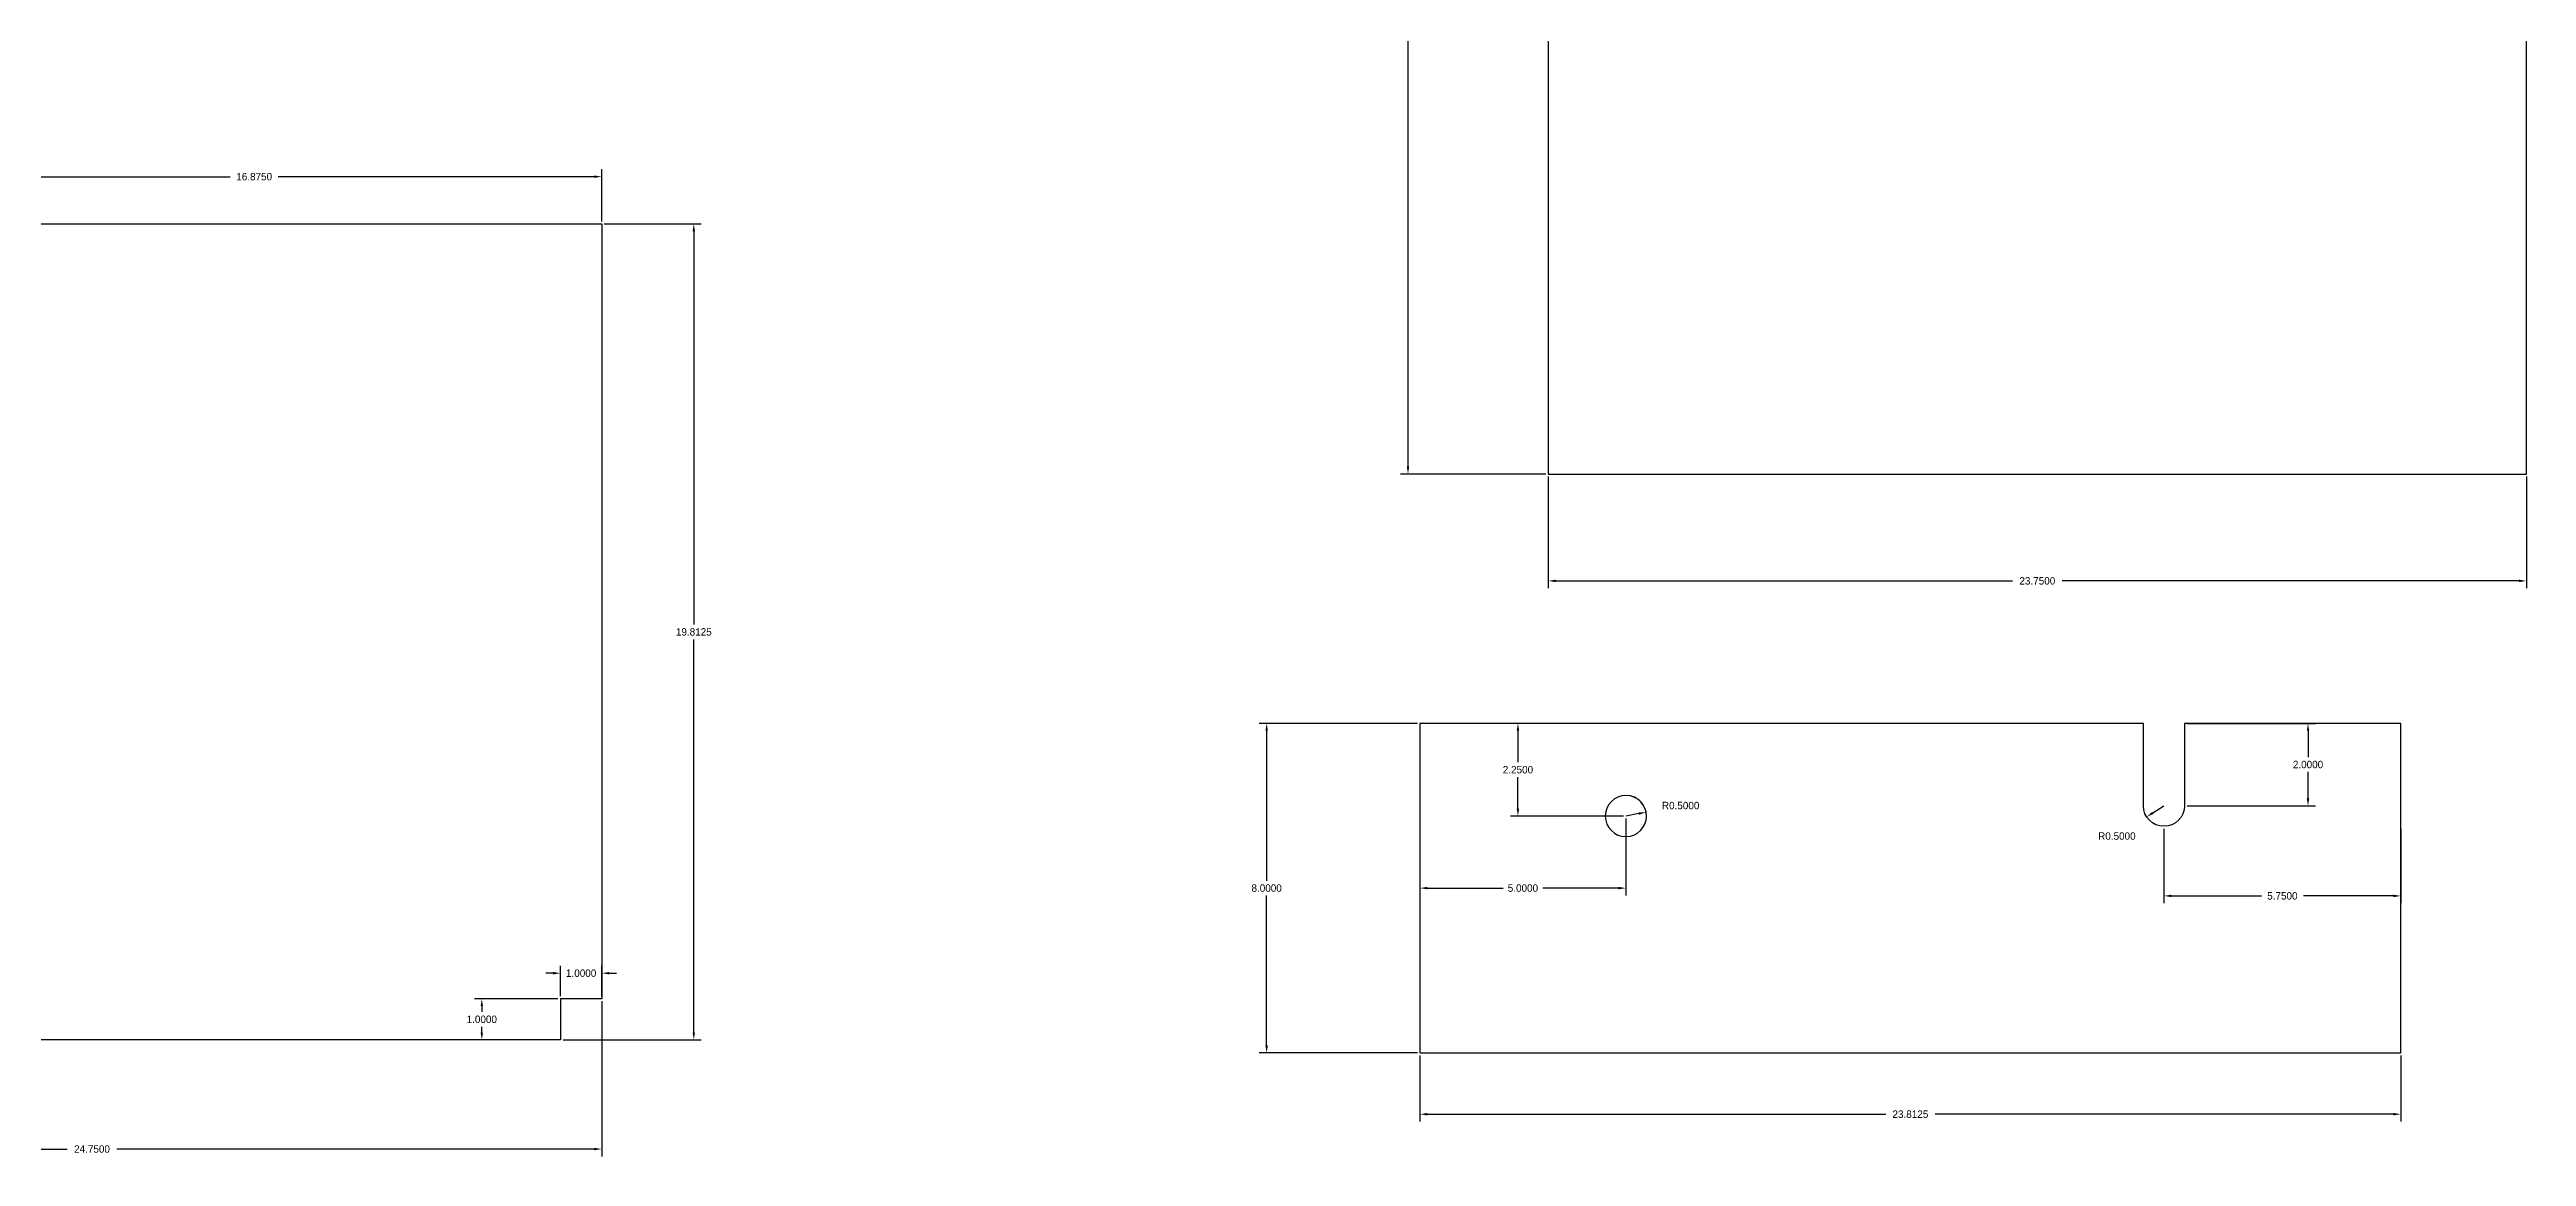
# Model space of a CAD drawing. Extents: x -4 to 204, y -54 to 64.
# Drawn here: x 50.4 to 110.5, y -14 to 12.8 of the extents above; entities that cross this region are included whole.
import ezdxf

# ---------------------------------------------------------------- set-up
doc = ezdxf.new("R2010")
doc.units = 0
doc.header["$MEASUREMENT"] = 0
doc.layers.get('Defpoints').update_dxf_attribs({"linetype": 'CONTINUOUS'})
doc.layers.add('Dimentions', color=7, linetype='CONTINUOUS')
doc.layers.add('LAYER_1', color=3, linetype='CONTINUOUS')
doc.dimstyles.get("Standard").update_dxf_attribs({"dimtxt": 0.18, "dimasz": 0.18, "dimexe": 0.18, "dimexo": 0.0625, "dimgap": 0.09, "dimtad": 0, "dimtih": 1, "dimtoh": 1, "dimdec": 4, "dimzin": 0, "dimdsep": 46, "dimtxsty": 'STANDARD', "dimcen": 0.09, "dimadec": 0, "dimazin": 0, "dimtfac": 1, "dimtdec": 4, "dimtofl": 0, "dimtmove": 0, "dimatfit": 3, "dimfxl": 1, "dimtolj": 1, "dimtzin": 0, "dimarcsym": 0})

# ---------------------------------------------------------------- blocks, each defined once
blk = doc.blocks.new('*D2')
at = {"layer": 'Defpoints', "color": 0}
for p in [(86.759, 2.533), (110.509, 2.533), (110.509, -0.062)]:
    blk.add_point(p, dxfattribs=at)
at = {"layer": 'Dimentions', "color": 0, "lineweight": -2}
for p, q in [((86.759, 2.47), (86.759, -0.242)), ((110.509, 2.47), (110.509, -0.242)), ((86.939, -0.062), (98.034, -0.062)), ((110.329, -0.062), (99.234, -0.062))]:
    blk.add_line(p, q, dxfattribs=at)
at = {"layer": 'Dimentions', "color": 0}
for points in [[(86.939, -0.032), (86.939, -0.092), (86.759, -0.062)], [(110.329, -0.092), (110.329, -0.032), (110.509, -0.062)]]:
    blk.add_solid(points, dxfattribs=at)
at = {"layer": 'Dimentions', "color": 0, "insert": (98.634, -0.062), "char_height": 0.18, "attachment_point": 5}
blk.add_mtext('\\A1;23.7500', dxfattribs=at)
blk = doc.blocks.new('*D3')
at = {"layer": 'Defpoints', "color": 0}
for p in [(83.645, -11.522), (107.458, -11.522), (107.458, -13.012)]:
    blk.add_point(p, dxfattribs=at)
at = {"layer": 'Dimentions', "color": 0, "lineweight": -2}
for p, q in [((83.645, -11.584), (83.645, -13.192)), ((107.458, -11.584), (107.458, -13.192)), ((83.825, -13.012), (94.952, -13.012)), ((107.278, -13.012), (96.152, -13.012))]:
    blk.add_line(p, q, dxfattribs=at)
at = {"layer": 'Dimentions', "color": 0}
for points in [[(83.825, -12.982), (83.825, -13.042), (83.645, -13.012)], [(107.278, -13.042), (107.278, -12.982), (107.458, -13.012)]]:
    blk.add_solid(points, dxfattribs=at)
at = {"layer": 'Dimentions', "color": 0, "insert": (95.552, -13.012), "char_height": 0.18, "attachment_point": 5}
blk.add_mtext('\\A1;23.8125', dxfattribs=at)
blk = doc.blocks.new('*D4')
at = {"layer": 'Defpoints', "color": 0}
for p in [(83.645, -3.522), (79.923, -11.522), (83.645, -11.522)]:
    blk.add_point(p, dxfattribs=at)
at = {"layer": 'Dimentions', "color": 0, "lineweight": -2}
for p, q in [((83.583, -3.522), (79.743, -3.522)), ((79.923, -3.702), (79.923, -7.342)), ((79.923, -11.342), (79.923, -7.702)), ((83.583, -11.522), (79.743, -11.522))]:
    blk.add_line(p, q, dxfattribs=at)
at = {"layer": 'Dimentions', "color": 0}
for points in [[(79.953, -3.702), (79.893, -3.702), (79.923, -3.522)], [(79.893, -11.342), (79.953, -11.342), (79.923, -11.522)]]:
    blk.add_solid(points, dxfattribs=at)
at = {"layer": 'Dimentions', "color": 0, "insert": (79.923, -7.522), "char_height": 0.18, "attachment_point": 5}
blk.add_mtext('\\A1;8.0000', dxfattribs=at)
blk = doc.blocks.new('*D5')
at = {"layer": 'Defpoints', "color": 0}
for p in [(88.645, -5.772), (89.137, -5.68)]:
    blk.add_point(p, dxfattribs=at)
at = {"layer": 'Dimentions', "color": 0, "lineweight": -2}
blk.add_line((88.96, -5.713), (88.645, -5.772), dxfattribs=at)
blk.add_arc((88.645, -5.772), 0.5, 349.87418, 82.83336, dxfattribs=at)
at = {"layer": 'Dimentions', "color": 0}
blk.add_solid([(88.965, -5.742), (88.954, -5.683), (89.137, -5.68)], dxfattribs=at)
at = {"layer": 'Dimentions', "color": 0, "insert": (89.974, -5.518), "char_height": 0.18, "attachment_point": 5}
blk.add_mtext('\\A1;R0.5000', dxfattribs=at)
blk = doc.blocks.new('*D6')
at = {"layer": 'Defpoints', "color": 0}
for p in [(83.645, -5.772), (88.645, -5.772), (83.645, -7.522)]:
    blk.add_point(p, dxfattribs=at)
at = {"layer": 'Dimentions', "color": 0, "lineweight": -2}
for p, q in [((83.645, -5.834), (83.645, -7.702)), ((88.645, -5.834), (88.645, -7.702)), ((83.825, -7.522), (85.665, -7.522)), ((88.465, -7.522), (86.625, -7.522))]:
    blk.add_line(p, q, dxfattribs=at)
at = {"layer": 'Dimentions', "color": 0}
for points in [[(83.825, -7.492), (83.825, -7.552), (83.645, -7.522)], [(88.465, -7.552), (88.465, -7.492), (88.645, -7.522)]]:
    blk.add_solid(points, dxfattribs=at)
at = {"layer": 'Dimentions', "color": 0, "insert": (86.145, -7.522), "char_height": 0.18, "attachment_point": 5}
blk.add_mtext('\\A1;5.0000', dxfattribs=at)
blk = doc.blocks.new('*D7')
at = {"layer": 'Defpoints', "color": 0}
for p in [(86.024, -3.522), (88.645, -3.522), (88.645, -5.772)]:
    blk.add_point(p, dxfattribs=at)
at = {"layer": 'Dimentions', "color": 0, "lineweight": -2}
for p, q in [((88.583, -3.522), (85.844, -3.522)), ((86.024, -3.702), (86.024, -4.467)), ((86.024, -5.592), (86.024, -4.827)), ((88.583, -5.772), (85.844, -5.772))]:
    blk.add_line(p, q, dxfattribs=at)
at = {"layer": 'Dimentions', "color": 0}
for points in [[(86.054, -3.702), (85.994, -3.702), (86.024, -3.522)], [(85.994, -5.592), (86.054, -5.592), (86.024, -5.772)]]:
    blk.add_solid(points, dxfattribs=at)
at = {"layer": 'Dimentions', "color": 0, "insert": (86.024, -4.647), "char_height": 0.18, "attachment_point": 5}
blk.add_mtext('\\A1;2.2500', dxfattribs=at)
blk = doc.blocks.new('*D8')
at = {"layer": 'Defpoints', "color": 0}
for p in [(101.288, -5.793), (101.708, -5.522)]:
    blk.add_point(p, dxfattribs=at)
at = {"layer": 'Dimentions', "color": 0, "lineweight": -2}
blk.add_line((101.439, -5.695), (101.708, -5.522), dxfattribs=at)
at = {"layer": 'Dimentions', "color": 0}
blk.add_solid([(101.423, -5.67), (101.455, -5.72), (101.288, -5.793)], dxfattribs=at)
at = {"layer": 'Dimentions', "color": 0, "insert": (100.565, -6.259), "char_height": 0.18, "attachment_point": 5}
blk.add_mtext('\\A1;R0.5000', dxfattribs=at)
blk = doc.blocks.new('*D12')
at = {"layer": 'Defpoints', "color": 0}
for p in [(102.208, -3.522), (102.208, -5.522), (105.206, -5.522)]:
    blk.add_point(p, dxfattribs=at)
at = {"layer": 'Dimentions', "color": 0, "lineweight": -2}
for p, q in [((102.27, -3.522), (105.386, -3.522)), ((105.206, -3.702), (105.206, -4.342)), ((105.206, -5.342), (105.206, -4.702)), ((102.27, -5.522), (105.386, -5.522))]:
    blk.add_line(p, q, dxfattribs=at)
at = {"layer": 'Dimentions', "color": 0}
for points in [[(105.236, -3.702), (105.176, -3.702), (105.206, -3.522)], [(105.176, -5.342), (105.236, -5.342), (105.206, -5.522)]]:
    blk.add_solid(points, dxfattribs=at)
at = {"layer": 'Dimentions', "color": 0, "insert": (105.206, -4.522), "char_height": 0.18, "attachment_point": 5}
blk.add_mtext('\\A1;2.0000', dxfattribs=at)
blk = doc.blocks.new('*D13')
at = {"layer": 'Defpoints', "color": 0}
for p in [(101.708, -6.022), (107.458, -6.022), (107.458, -7.711)]:
    blk.add_point(p, dxfattribs=at)
at = {"layer": 'Dimentions', "color": 0, "lineweight": -2}
for p, q in [((101.708, -6.084), (101.708, -7.891)), ((107.458, -6.084), (107.458, -7.891)), ((101.888, -7.711), (104.073, -7.711)), ((107.278, -7.711), (105.093, -7.711))]:
    blk.add_line(p, q, dxfattribs=at)
at = {"layer": 'Dimentions', "color": 0}
for points in [[(101.888, -7.681), (101.888, -7.741), (101.708, -7.711)], [(107.278, -7.741), (107.278, -7.681), (107.458, -7.711)]]:
    blk.add_solid(points, dxfattribs=at)
at = {"layer": 'Dimentions', "color": 0, "insert": (104.583, -7.711), "char_height": 0.18, "attachment_point": 5}
blk.add_mtext('\\A1;5.7500', dxfattribs=at)
blk = doc.blocks.new('*D14')
at = {"layer": 'Defpoints', "color": 0}
for p in [(86.759, 42.533), (83.355, 2.533), (86.759, 2.533)]:
    blk.add_point(p, dxfattribs=at)
at = {"layer": 'Dimentions', "color": 0, "lineweight": -2}
for p, q in [((86.697, 42.533), (83.175, 42.533)), ((83.355, 42.353), (83.355, 22.713)), ((83.355, 2.713), (83.355, 22.353)), ((86.697, 2.533), (83.175, 2.533))]:
    blk.add_line(p, q, dxfattribs=at)
at = {"layer": 'Dimentions', "color": 0}
for points in [[(83.385, 42.353), (83.325, 42.353), (83.355, 42.533)], [(83.325, 2.713), (83.385, 2.713), (83.355, 2.533)]]:
    blk.add_solid(points, dxfattribs=at)
at = {"layer": 'Dimentions', "color": 0, "insert": (83.355, 22.533), "char_height": 0.18, "attachment_point": 5}
blk.add_mtext('\\A1;40.0000', dxfattribs=at)
blk = doc.blocks.new('*D64')
at = {"layer": 'Defpoints', "color": 0}
for p in [(63.78, -10.208), (39.03, -11.208), (63.78, -13.858)]:
    blk.add_point(p, dxfattribs=at)
at = {"layer": 'Dimentions', "color": 0, "lineweight": -2}
for p, q in [((63.78, -10.27), (63.78, -14.038)), ((39.03, -11.27), (39.03, -14.038)), ((39.21, -13.858), (50.805, -13.858)), ((63.6, -13.858), (52.005, -13.858))]:
    blk.add_line(p, q, dxfattribs=at)
at = {"layer": 'Dimentions', "color": 0}
for points in [[(39.21, -13.828), (39.21, -13.888), (39.03, -13.858)], [(63.6, -13.888), (63.6, -13.828), (63.78, -13.858)]]:
    blk.add_solid(points, dxfattribs=at)
at = {"layer": 'Dimentions', "color": 0, "insert": (51.405, -13.858), "char_height": 0.18, "attachment_point": 5}
blk.add_mtext('\\A1;24.7500', dxfattribs=at)
blk = doc.blocks.new('*D65')
at = {"layer": 'Defpoints', "color": 0}
for p in [(60.868, -10.208), (62.78, -10.208), (62.78, -11.208)]:
    blk.add_point(p, dxfattribs=at)
at = {"layer": 'Dimentions', "color": 0, "lineweight": -2}
for p, q in [((62.717, -10.208), (60.688, -10.208)), ((60.868, -10.388), (60.868, -10.528)), ((62.717, -11.208), (60.688, -11.208)), ((60.868, -11.028), (60.868, -10.888))]:
    blk.add_line(p, q, dxfattribs=at)
at = {"layer": 'Dimentions', "color": 0}
for points in [[(60.898, -10.388), (60.838, -10.388), (60.868, -10.208)], [(60.838, -11.028), (60.898, -11.028), (60.868, -11.208)]]:
    blk.add_solid(points, dxfattribs=at)
at = {"layer": 'Dimentions', "color": 0, "insert": (60.868, -10.708), "char_height": 0.18, "attachment_point": 5}
blk.add_mtext('\\A1;1.0000', dxfattribs=at)
blk = doc.blocks.new('*D66')
at = {"layer": 'Defpoints', "color": 0}
for p in [(63.78, -9.588), (62.78, -10.208), (63.78, -10.208)]:
    blk.add_point(p, dxfattribs=at)
at = {"layer": 'Dimentions', "color": 0, "lineweight": -2}
for p, q in [((62.6, -9.588), (62.42, -9.588)), ((62.78, -10.145), (62.78, -9.408)), ((63.78, -10.145), (63.78, -9.408)), ((63.96, -9.588), (64.14, -9.588))]:
    blk.add_line(p, q, dxfattribs=at)
at = {"layer": 'Dimentions', "color": 0}
for points in [[(62.6, -9.618), (62.6, -9.558), (62.78, -9.588)], [(63.96, -9.558), (63.96, -9.618), (63.78, -9.588)]]:
    blk.add_solid(points, dxfattribs=at)
at = {"layer": 'Dimentions', "color": 0, "insert": (63.28, -9.588), "char_height": 0.18, "attachment_point": 5}
blk.add_mtext('\\A1;1.0000', dxfattribs=at)
blk = doc.blocks.new('*D67')
at = {"layer": 'Defpoints', "color": 0}
for p in [(63.78, 8.605), (62.78, -11.208), (66.015, -11.208)]:
    blk.add_point(p, dxfattribs=at)
at = {"layer": 'Dimentions', "color": 0, "lineweight": -2}
for p, q in [((63.842, 8.605), (66.195, 8.605)), ((66.015, 8.425), (66.015, -1.122)), ((66.015, -11.028), (66.015, -1.482)), ((62.842, -11.208), (66.195, -11.208))]:
    blk.add_line(p, q, dxfattribs=at)
at = {"layer": 'Dimentions', "color": 0}
for points in [[(66.045, 8.425), (65.985, 8.425), (66.015, 8.605)], [(65.985, -11.028), (66.045, -11.028), (66.015, -11.208)]]:
    blk.add_solid(points, dxfattribs=at)
at = {"layer": 'Dimentions', "color": 0, "insert": (66.015, -1.302), "char_height": 0.18, "attachment_point": 5}
blk.add_mtext('\\A1;19.8125', dxfattribs=at)
blk = doc.blocks.new('*D68')
at = {"layer": 'Defpoints', "color": 0}
for p in [(63.78, 9.753), (46.905, 8.605), (63.78, 8.605)]:
    blk.add_point(p, dxfattribs=at)
at = {"layer": 'Dimentions', "color": 0, "lineweight": -2}
for p, q in [((46.905, 8.667), (46.905, 9.933)), ((47.085, 9.753), (54.757, 9.753)), ((63.6, 9.753), (55.927, 9.753)), ((63.78, 8.667), (63.78, 9.933))]:
    blk.add_line(p, q, dxfattribs=at)
at = {"layer": 'Dimentions', "color": 0}
for points in [[(47.085, 9.783), (47.085, 9.723), (46.905, 9.753)], [(63.6, 9.723), (63.6, 9.783), (63.78, 9.753)]]:
    blk.add_solid(points, dxfattribs=at)
at = {"layer": 'Dimentions', "color": 0, "insert": (55.342, 9.753), "char_height": 0.18, "attachment_point": 5}
blk.add_mtext('\\A1;16.8750', dxfattribs=at)

msp = doc.modelspace()

# ---------------------------------------------------------------- linework, layer by layer
at = {"layer": 'LAYER_1'}
msp.add_line((101.08281, -3.52163), (101.07976, -3.52163), dxfattribs=at)
for points in [[(86.75907, 2.5328), (110.50907, 2.5328), (110.50907, 42.5328), (86.75907, 42.5328)], [(39.0296, -11.20787), (39.0296, -5.20787), (32.2796, -5.20787), (32.2796, -4.61332), (32.2796, 5.71836), (32.2796, 6.72963), (39.0296, 6.72963), (39.0296, 12.60463), (39.68768, 12.60463), (46.38414, 12.60463), (46.9046, 12.60463), (46.9046, 8.60463), (63.7796, 8.60463), (63.7796, 8.07807), (63.7796, -9.58784), (63.7796, -10.20787), (62.7796, -10.20787), (62.7796, -11.20787), (62.20054, -11.20787), (39.6239, -11.20787)]]:
    msp.add_lwpolyline(points, close=True, dxfattribs=at)
for points in [[(101.20781, -5.52163), (101.20781, -3.52163), (83.64531, -3.52163), (83.64531, -11.52163), (107.45781, -11.52163), (107.45781, -3.52163), (102.20781, -3.52163), (102.20781, -5.52163, -1)], [(88.64531, -5.27163, 0.41421356), (88.14531, -5.77163, 0.41421356), (88.64531, -6.27163, 0.41421356), (89.14531, -5.77163, 0.41421356)]]:
    msp.add_lwpolyline(points, format="xyb", close=True, dxfattribs=at)

# ---------------------------------------------------------------- dimensions: what is measured, and where the dimension line sits
at = {"layer": 'Dimentions'}
for base, p1, p2, picture, middle in [((83.35497, 2.5328), (86.75907, 42.5328), (86.75907, 2.5328), '*D14', (83.35497, 22.5328)), ((66.0153, -11.20787), (63.7796, 8.60463), (62.7796, -11.20787), '*D67', (66.0153, -1.30162)), ((79.92284, -11.52163), (83.64531, -3.52163), (83.64531, -11.52163), '*D4', (79.92284, -7.52163)), ((86.02406, -3.52163), (88.64531, -5.77163), (88.64531, -3.52163), '*D7', (86.02406, -4.64663)), ((105.20603, -5.52163), (102.20781, -3.52163), (102.20781, -5.52163), '*D12', (105.20603, -4.52163)), ((60.86752, -10.20787), (62.7796, -11.20787), (62.7796, -10.20787), '*D65', (60.86752, -10.70787))]:
    dim = msp.add_linear_dim(base=base, p1=p1, p2=p2, angle=90, dimstyle='STANDARD', override={"dimtmove": 2}, dxfattribs=at)
    dim.commit()
    dim.dimension.update_dxf_attribs({"geometry": picture, "text_midpoint": middle})
for base, p1, p2, picture, middle in [((63.7796, 9.75298), (46.9046, 8.60463), (63.7796, 8.60463), '*D68', (55.3421, 9.75298)), ((110.50907, -0.06223), (86.75907, 2.5328), (110.50907, 2.5328), '*D2', (98.63407, -0.06223)), ((83.64531, -7.52163), (88.64531, -5.77163), (83.64531, -5.77163), '*D6', (86.14531, -7.52163)), ((107.45781, -7.7106), (101.70781, -6.02163), (107.45781, -6.02163), '*D13', (104.58281, -7.7106)), ((63.7796, -9.58784), (62.7796, -10.20787), (63.7796, -10.20787), '*D66', (63.2796, -9.58784)), ((63.7796, -13.85816), (39.0296, -11.20787), (63.7796, -10.20787), '*D64', (51.4046, -13.85816)), ((107.45781, -13.01201), (83.64531, -11.52163), (107.45781, -11.52163), '*D3', (95.55156, -13.01201))]:
    dim = msp.add_linear_dim(base=base, p1=p1, p2=p2, dimstyle='STANDARD', override={"dimtmove": 2}, dxfattribs=at)
    dim.commit()
    dim.dimension.update_dxf_attribs({"geometry": picture, "text_midpoint": middle})
for center, mpoint, picture, middle in [((88.64531, -5.77163), (89.13676, -5.67954), '*D5', (89.9739, -5.51773)), ((101.70781, -5.52163), (101.2878, -5.79291), '*D8', (100.56542, -6.25949))]:
    dim = msp.add_radius_dim(center=center, mpoint=mpoint, dimstyle='STANDARD', override={"dimtmove": 2}, dxfattribs=at)
    dim.commit()
    dim.dimension.update_dxf_attribs({"geometry": picture, "text_midpoint": middle, "dimtype": 164})

doc.saveas('drawing.dxf')
